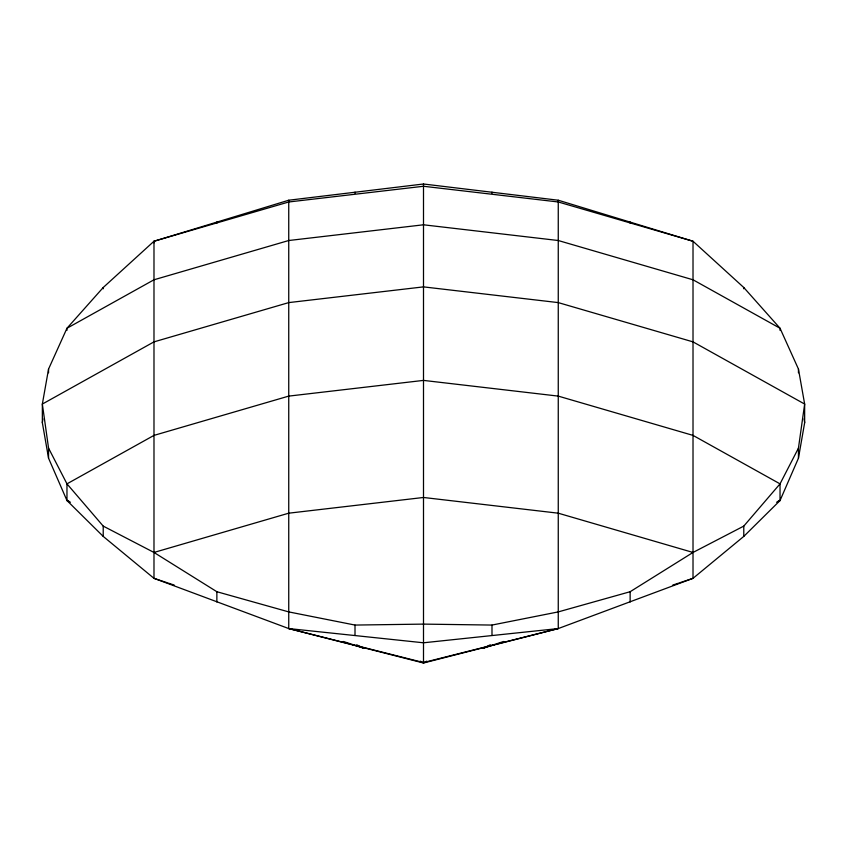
<?xml version="1.0" encoding="UTF-8"?>
<svg xmlns="http://www.w3.org/2000/svg" width="847" height="847" viewBox="0 0 847 847"><rect width="100%" height="100%" fill="white"/><g stroke="black" fill="none" stroke-linecap="round" stroke-linejoin="round"><path stroke-width="1.27" d="M679.908 582.704L693.015 578.332L693.015 241.247L558.258 201.978L423.5 186.266L288.742 201.978L153.985 241.247L153.985 578.332L288.742 628.569L423.5 663L558.258 628.569L693.015 578.332L743.782 536.405L780.034 500.535L798.446 458.216L804.65 422.727L804.65 404.061L798.446 369.048L780.034 328.255L743.782 287.514L693.015 241.247L558.258 200.22L423.5 184L288.742 200.22L153.985 241.247L103.218 287.514L66.966 328.255L48.554 369.048L42.35 404.061L42.35 422.727L48.554 458.216L66.966 500.535L103.218 536.405L153.985 578.332L167.092 582.704M42.35 422.727L42.901 418.884M798.446 458.216L798.446 448.137L804.65 404.061L693.015 341.87L558.258 302.601L423.5 286.879L288.742 302.601L153.985 341.87L42.35 404.061L48.554 448.137L48.554 458.216M798.446 448.137L780.034 483.859L743.782 526.103L693.015 552.456L630.136 591.725L558.258 611.905L491.991 625.065L423.5 624.112L355.009 625.065L288.742 611.905L216.864 591.725L153.985 552.456L103.218 526.103L66.966 483.859L48.554 448.137M420.324 661.147L423.5 663L426.676 661.147M490.328 644.768L483.372 648.23L495.283 644.26M776.561 502.26L780.034 500.535L780.034 483.859L693.015 435.39L558.258 396.11L423.5 380.398L288.742 396.11L153.985 435.39L66.966 483.859L66.966 500.535L70.439 502.26M777.61 501.54L780.034 500.535M496.469 643.858L503.616 641.475M672.762 585.086L678.722 583.096M153.985 552.456L288.742 513.187L423.5 497.475L558.258 513.187L693.015 552.456M558.258 200.22L558.258 628.569L423.5 662.545L288.742 628.569L288.742 200.22M558.258 628.569L423.5 642.788L288.742 628.569M168.278 583.096L174.238 585.086M343.384 641.475L350.531 643.858M351.717 644.26L363.628 648.23L356.672 644.768M66.966 500.535L69.39 501.54M804.099 418.884L804.65 422.727M798.446 369.048L798.446 372.828M780.034 330.341L780.034 328.255L693.015 279.785L558.258 240.516L423.5 224.794L288.742 240.516L153.985 279.785L66.966 328.255L66.966 330.341M743.782 287.514L743.782 288.795M743.782 526.103L743.782 536.405M630.136 221.893L630.136 223.185M630.136 591.725L630.136 602.016M491.991 192.121L491.991 193.381M491.991 625.065L491.991 635.144M423.5 184L423.5 663M355.009 192.121L355.009 193.381M355.009 625.065L355.009 635.144M216.864 221.893L216.864 223.185M216.864 591.725L216.864 602.016M153.985 241.247L153.985 242.867M103.218 287.514L103.218 288.795M103.218 526.103L103.218 536.405M48.554 369.048L48.554 372.828"/></g></svg>
